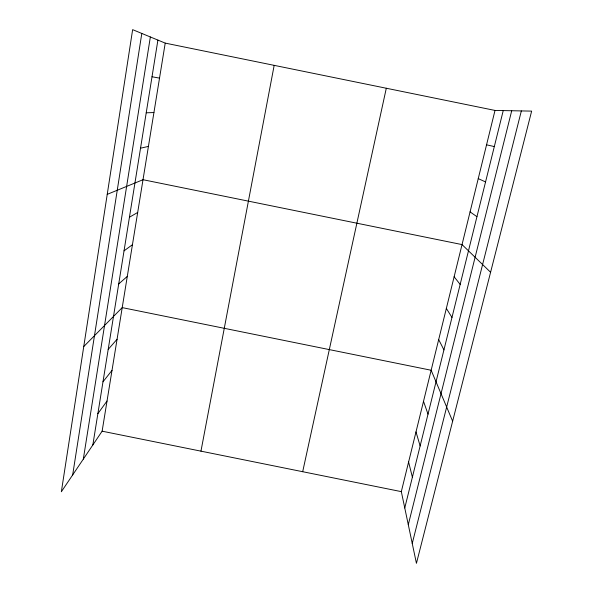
<?xml version="1.0" encoding="UTF-8"?>
<svg xmlns="http://www.w3.org/2000/svg" width="593" height="593" viewBox="0 0 593 593"><rect width="100%" height="100%" fill="white"/><g stroke="black" fill="none" stroke-linecap="round" stroke-linejoin="round"><path stroke-width="0.89" d="M72.665 474.941L141.801 33.438M83.324 459.101L150.355 36.974M92.834 444.98L157.908 40.087M102.122 431.185L165.217 43.111L132.639 29.65L61.353 491.738L102.122 431.185L401.32 491.634L416.434 563.35L531.647 111.113L495.007 110.431L165.217 43.111M200.96 451.154L274.174 65.356M302.689 471.702L386.302 88.246M401.32 491.634L495.007 110.431M404.76 507.979L503.235 110.587M408.288 524.701L511.722 110.743M412.246 543.462L521.343 110.921M97.867 413.655L107.022 401.031M102.989 381.796L112.003 370.395M108.193 349.396L117.066 339.263M83.754 346.549L122.21 307.619L431.148 370.247L452.644 421.23M118.719 283.928L127.287 276.412M124.033 250.854L132.447 244.694M129.437 217.223L137.687 212.464M107.229 194.348L143.009 179.709L462.029 244.59L490.589 272.276M140.526 148.206L148.428 146.404M146.219 112.796L153.928 112.551M152.008 76.764L159.524 78.12M486.556 144.818L494.317 146.575M478.247 178.626L485.556 181.932M470.071 211.886L476.942 216.69M454.127 276.775L460.161 284.418M446.344 308.434L451.977 317.425M438.687 339.589L443.935 349.892M423.513 401.328L428.013 414.151M415.997 431.912L420.133 445.951M408.599 462.014L412.387 477.224"/></g></svg>
